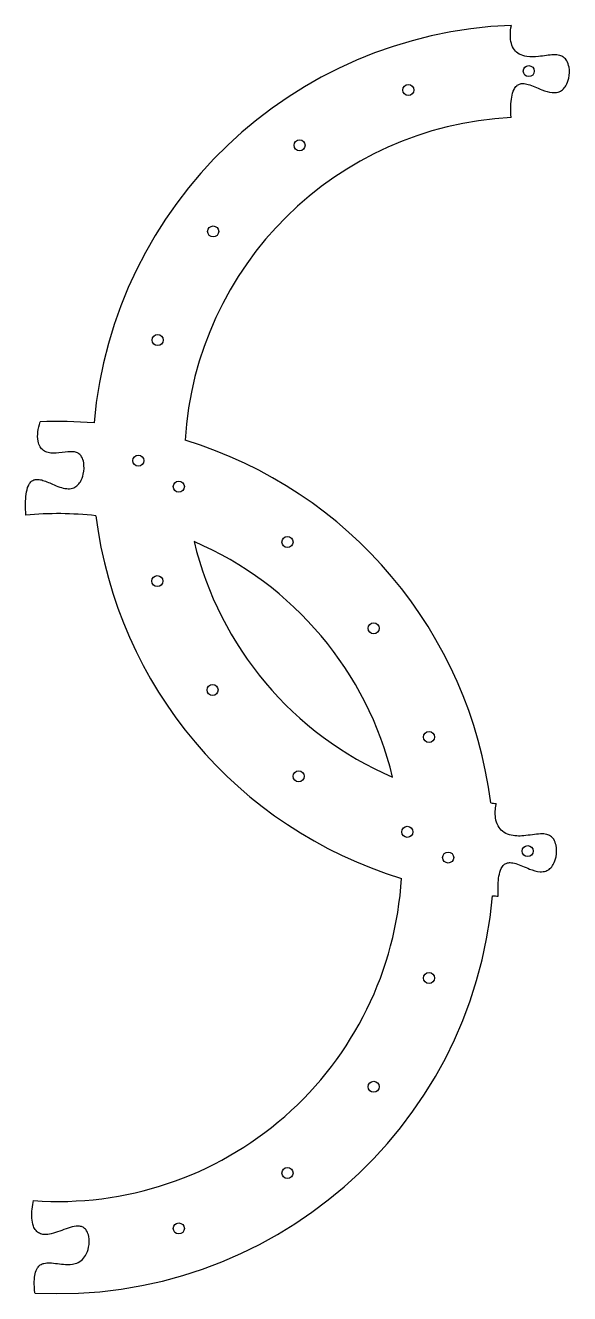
# Model space of a CAD drawing. Header units: millimetres. Extents: x 40 to 336, y -311 to 377.
import ezdxf

# ---------------------------------------------------------------- set-up
doc = ezdxf.new("R2010")
doc.units = ezdxf.units.MM
doc.layers.get('0').update_dxf_attribs({"linetype": 'CONTINUOUS'})

msp = doc.modelspace()

# ---------------------------------------------------------------- linework, layer by layer
for centre in [(313.46, 352.2), (248.07, 341.93), (189.06, 311.97), (142.19, 265.23), (112.06, 206.3), (101.62, 140.94), (123.54, 126.8), (182.51, 96.75), (111.88, 75.55), (229.31, 49.95), (141.85, 16.54), (259.36, -9.02), (188.58, -30.33), (247.52, -60.46), (312.87, -70.9), (269.72, -74.4), (259.36, -139.77), (229.31, -198.74), (182.51, -245.54), (123.54, -275.59)]:
    msp.add_circle(centre, 3)
for centre, radius, start, end in [((313.17, 140.65), 236.55, 92.21006, 174.97706), ((313.17, 140.65), 186.55, 92.87368, 176.53322), ((58.17, -74.4), 236.55, 85.30565, 92.38943), ((58.17, -74.4), 236.55, 7.18951, 73.0932), ((58.17, -74.4), 186.55, 83.74949, 95.42867), ((313.17, 140.65), 236.55, 187.18951, 253.0932), ((58.17, -74.4), 186.55, 13.52865, 66.75406), ((313.17, 140.65), 186.55, 193.52865, 246.75406), ((313.17, 140.65), 186.55, 263.74949, 264.65257), ((58.17, -74.4), 186.55, 265.85708, 356.53322), ((58.17, -74.4), 236.55, 266.92156, 354.97706), ((313.17, 140.65), 236.55, 265.30565, 266.04822)]:
    msp.add_arc(centre, radius, start, end)
for points, knots in [([(303.81, 326.96), (303.59, 331.54), (303.72, 335.25), (304.46, 339.64), (304.85, 341.1), (305.82, 343.03), (306.28, 343.72), (307.35, 344.68), (307.86, 344.98), (309.03, 345.39), (309.65, 345.47), (311.21, 345.46), (312.2, 345.27), (315.49, 344.31), (318, 343.09), (322.4, 341.37), (324.31, 340.75), (327.22, 340.48), (328.3, 340.53), (330.21, 341.09), (331, 341.51), (332.46, 342.71), (333.08, 343.47), (334.32, 345.52), (334.82, 346.91), (335.57, 350.31), (335.63, 352.47), (335.08, 355.6), (334.7, 356.8), (333.62, 358.56), (333.07, 359.19), (331.73, 360.16), (331.02, 360.49), (329.23, 360.98), (328.12, 361.06), (324.47, 360.99), (321.68, 360.45), (316.67, 359.89), (314.46, 359.77), (310.92, 360.32), (309.54, 360.73), (307.27, 362.05), (306.4, 362.81), (304.92, 364.75), (304.39, 365.89), (303.6, 368.6), (303.44, 370.19), (303.47, 373.5), (303.7, 375.29), (304.04, 377.02)], [2.594094, 2.594094, 2.594094, 2.594094, 4.658942, 4.658942, 5.770182, 5.770182, 6.444702, 6.444702, 6.949781, 6.949781, 7.464668, 7.464668, 8.23664, 8.23664, 9.989139, 9.989139, 11.277239, 11.277239, 12.032473, 12.032473, 12.669729, 12.669729, 13.353561, 13.353561, 14.345452, 14.345452, 15.785254, 15.785254, 16.676968, 16.676968, 17.302096, 17.302096, 17.885894, 17.885894, 18.659856, 18.659856, 20.310882, 20.310882, 21.529607, 21.529607, 22.350808, 22.350808, 23.025844, 23.025844, 23.745602, 23.745602, 24.637235, 24.637235, 25.637747, 25.637747, 25.637747, 25.637747]), ([(40.52, 111.32), (40.27, 115.66), (40.29, 119.57), (40.95, 124.37), (41.32, 125.97), (42.26, 128.07), (42.71, 128.82), (43.75, 129.85), (44.24, 130.18), (45.35, 130.63), (45.92, 130.74), (47.35, 130.79), (48.22, 130.65), (50.97, 129.94), (52.97, 129.03), (57.57, 127.04), (60.22, 125.94), (63.78, 125.61), (64.84, 125.67), (66.73, 126.23), (67.51, 126.64), (68.97, 127.84), (69.6, 128.61), (70.86, 130.68), (71.38, 132.11), (72.17, 135.61), (72.25, 137.85), (71.72, 140.9), (71.38, 142.01), (70.42, 143.61), (69.94, 144.17), (68.8, 145.01), (68.2, 145.29), (66.72, 145.71), (65.82, 145.78), (62.91, 145.73), (60.73, 145.31), (56.6, 144.86), (54.58, 144.77), (51.75, 145.48), (50.84, 145.87), (49.29, 147), (48.69, 147.67), (47.68, 149.35), (47.34, 150.36), (46.82, 153.06), (46.87, 154.86), (47.31, 158.29), (47.74, 160.11), (48.3, 161.95)], [2.135992, 2.135992, 2.135992, 2.135992, 3.608824, 3.608824, 4.396027, 4.396027, 4.859394, 4.859394, 5.187605, 5.187605, 5.50758, 5.50758, 5.958795, 5.958795, 6.8865, 6.8865, 8.026836, 8.026836, 8.510179, 8.510179, 8.920716, 8.920716, 9.366844, 9.366844, 10.026081, 10.026081, 10.995959, 10.995959, 11.540715, 11.540715, 11.905666, 11.905666, 12.235535, 12.235535, 12.65755, 12.65755, 13.536897, 13.536897, 14.291017, 14.291017, 14.685165, 14.685165, 15.04594, 15.04594, 15.460154, 15.460154, 16.133665, 16.133665, 16.822711, 16.822711, 16.822711, 16.822711]), ([(296.86, -95.34), (296.66, -90.91), (296.78, -87.31), (297.52, -82.98), (297.92, -81.52), (298.88, -79.58), (299.35, -78.9), (300.43, -77.94), (300.95, -77.63), (302.13, -77.23), (302.76, -77.15), (304.35, -77.16), (305.36, -77.36), (308.75, -78.35), (311.33, -79.61), (315.83, -81.34), (317.78, -81.94), (320.67, -82.12), (321.7, -82.03), (323.53, -81.43), (324.28, -80.99), (325.69, -79.77), (326.29, -78.98), (327.49, -76.87), (327.97, -75.43), (328.65, -71.92), (328.67, -69.7), (328.02, -66.61), (327.62, -65.47), (326.53, -63.8), (325.98, -63.21), (324.64, -62.31), (323.93, -62.01), (322.13, -61.57), (320.99, -61.51), (317.07, -61.66), (313.95, -62.32), (308.27, -62.8), (305.54, -62.82), (301.64, -61.66), (300.37, -61.04), (298.24, -59.34), (297.42, -58.34), (296.08, -55.87), (295.65, -54.41), (295.08, -50.52), (295.27, -47.98), (295.72, -45.43), (295.75, -45.26), (295.78, -45.09)], [2.641234, 2.641234, 2.641234, 2.641234, 4.655119, 4.655119, 5.765386, 5.765386, 6.439923, 6.439923, 6.948526, 6.948526, 7.469671, 7.469671, 8.255893, 8.255893, 10.058532, 10.058532, 11.375275, 11.375275, 12.110807, 12.110807, 12.73953, 12.73953, 13.435632, 13.435632, 14.465491, 14.465491, 15.965778, 15.965778, 16.842862, 16.842862, 17.463772, 17.463772, 18.052704, 18.052704, 18.859721, 18.859721, 20.695193, 20.695193, 22.065407, 22.065407, 22.802159, 22.802159, 23.478487, 23.478487, 24.260698, 24.260698, 25.515097, 25.515097, 25.603275, 25.603275, 25.603275, 25.603275]), ([(45.46, -310.6), (44.9, -305.76), (45.03, -302.48), (45.84, -298.83), (46.27, -297.79), (47.23, -296.34), (47.75, -295.8), (48.99, -294.96), (49.66, -294.69), (51.36, -294.27), (52.43, -294.21), (56.15, -294.34), (59.07, -294.94), (63.73, -295.2), (65.53, -295.13), (68.45, -294.31), (69.56, -293.76), (71.53, -292.2), (72.32, -291.26), (73.76, -288.85), (74.3, -287.32), (75.01, -283.79), (75.04, -281.73), (74.46, -278.84), (74.09, -277.76), (73.11, -276.21), (72.62, -275.66), (71.48, -274.86), (70.88, -274.6), (69.47, -274.26), (68.65, -274.24), (66.47, -274.43), (64.98, -274.84), (60.5, -276.36), (57.34, -277.82), (53.08, -278.8), (51.77, -278.98), (49.61, -278.82), (48.74, -278.62), (47.21, -277.87), (46.59, -277.39), (45.46, -276.09), (45.01, -275.28), (44.13, -273.01), (43.88, -271.44), (43.6, -266.72), (44.11, -263.26), (44.69, -260.46)], [0.086384, 0.086384, 0.086384, 0.086384, 1.605823, 1.605823, 2.488051, 2.488051, 3.194346, 3.194346, 3.860399, 3.860399, 4.79397, 4.79397, 6.951741, 6.951741, 8.253213, 8.253213, 9.196605, 9.196605, 10.111846, 10.111846, 11.281498, 11.281498, 12.786343, 12.786343, 13.686255, 13.686255, 14.289107, 14.289107, 14.826977, 14.826977, 15.480423, 15.480423, 16.622434, 16.622434, 18.871874, 18.871874, 19.785876, 19.785876, 20.437387, 20.437387, 21.016343, 21.016343, 21.67968, 21.67968, 22.773003, 22.773003, 25.088196, 25.088196, 25.088196, 25.088196])]:
    msp.add_open_spline(points, degree=3, knots=knots)

doc.saveas('drawing.dxf')
